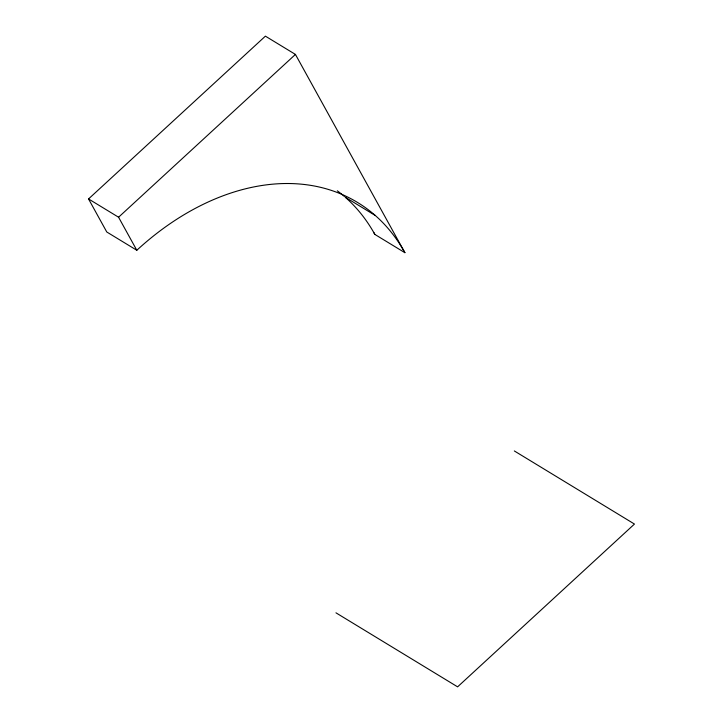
<?xml version="1.0" encoding="UTF-8"?>
<svg xmlns="http://www.w3.org/2000/svg" width="723" height="723" viewBox="0 0 723 723"><rect width="100%" height="100%" fill="white"/><g stroke="black" fill="none" stroke-linecap="round" stroke-linejoin="round"><path stroke-width="1.08" d="M88.54 198.942L265.395 36.15L295.436 54.424L404.88 252.689A249.299 176.764 -58.7 0 0 136.81 250.266L106.778 231.993L88.54 198.942L118.572 217.225L136.81 250.266M118.572 217.225L295.436 54.424M375.246 215.472L345.214 197.198A249.299 176.764 -58.7 0 1 374.839 234.406L404.88 252.689M514.324 450.944L634.46 524.058L457.605 686.85L335.96 612.824M373.755 232.435L374.839 234.406M337.325 190.809A249.299 176.764 -58.7 0 1 344.365 196.457"/></g></svg>
